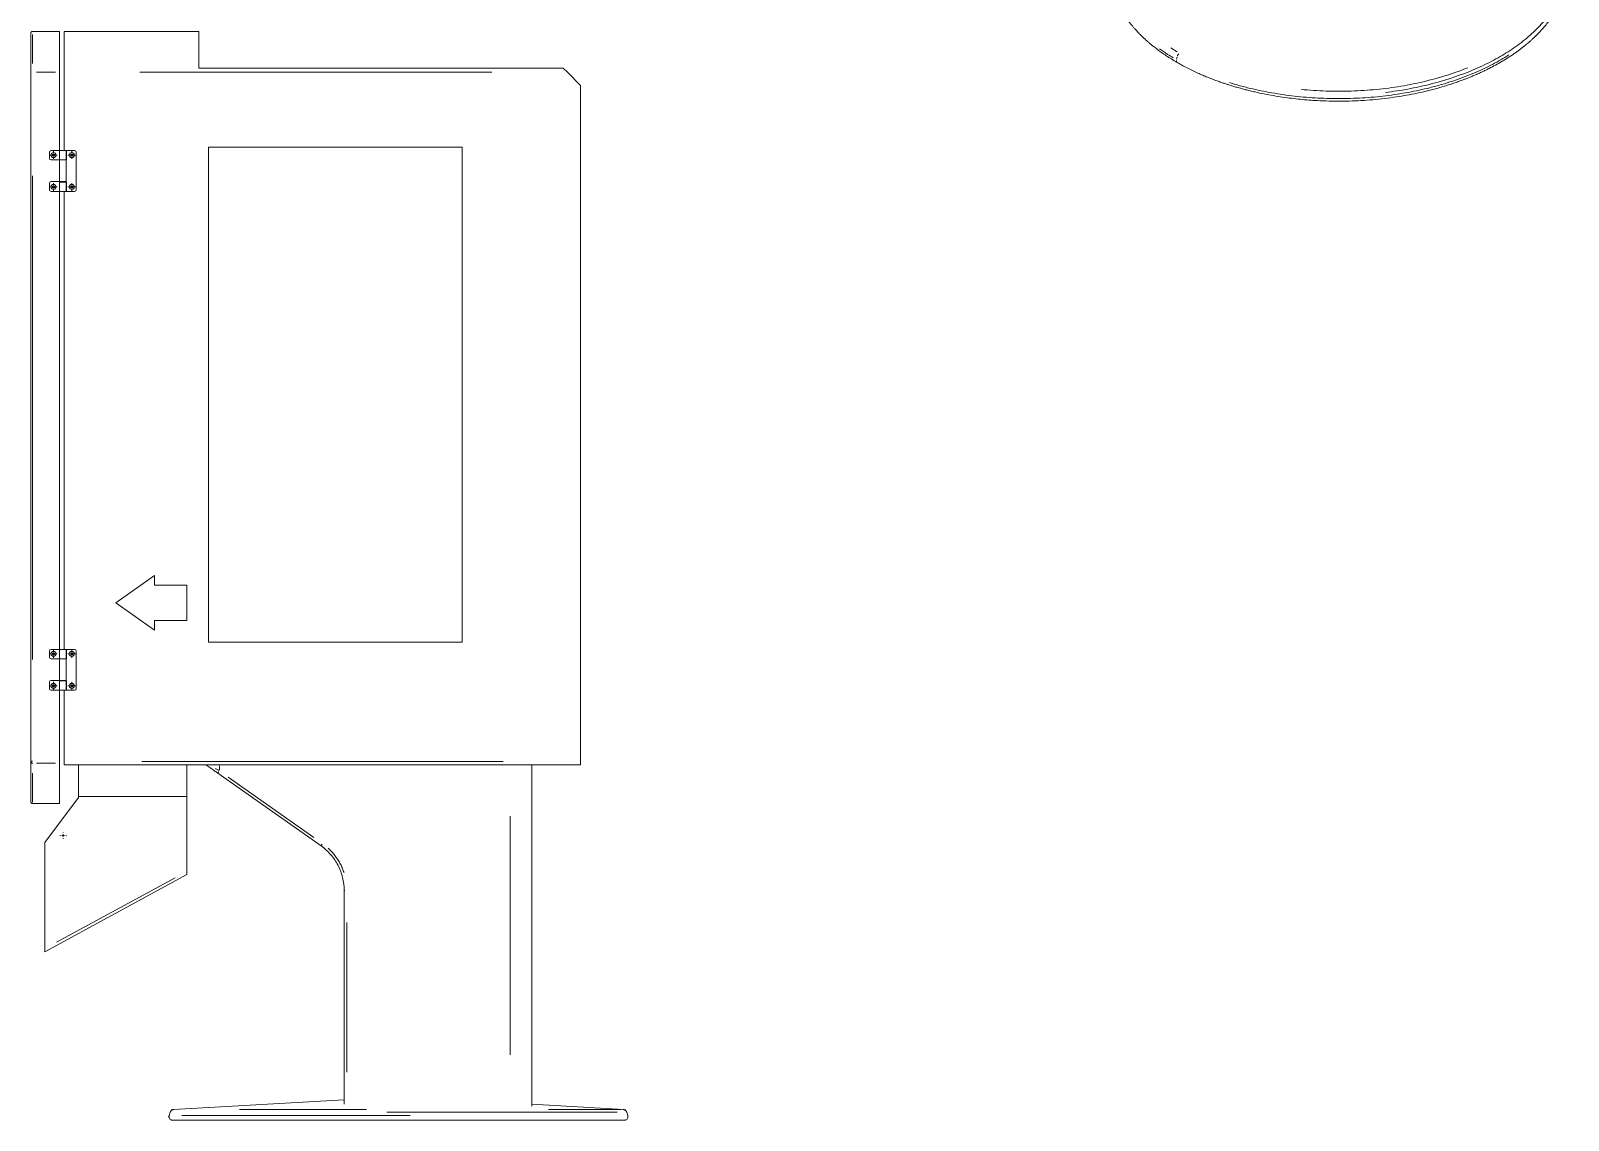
# Model space of a CAD drawing. Header units: millimetres. Extents: x 1896 to 8684, y 846 to 6829.
# Drawn here: x 5697 to 8518, y 2819 to 4817 of the extents above; entities that cross this region are included whole.
import ezdxf

# ---------------------------------------------------------------- set-up
doc = ezdxf.new("R2010")
doc.units = ezdxf.units.MM

# ---------------------------------------------------------------- blocks, each defined once
blk = doc.blocks.new('SW_CENTERMARKSYMBOL_25')
at = {"color": 0, "linetype": 'Continuous', "lineweight": 0}
for p, q in [((-5, 0), (-7.1, 0)), ((0, 0), (-2.5, 0)), ((0, 5), (0, 7.1)), ((0, 0), (0, 2.5)), ((0, 0), (0, -2.5)), ((0, 0), (2.5, 0)), ((5, 0), (7.1, 0)), ((0, -5), (0, -7.1))]:
    blk.add_line(p, q, dxfattribs=at)
blk = doc.blocks.new('SW_CENTERMARKSYMBOL_26')
at = {"color": 0, "linetype": 'Continuous', "lineweight": 0}
for p, q in [((-5, 0), (-7.1, 0)), ((0, 0), (-2.5, 0)), ((0, 5), (0, 7.1)), ((0, 0), (0, 2.5)), ((0, 0), (0, -2.5)), ((0, 0), (2.5, 0)), ((5, 0), (7.1, 0)), ((0, -5), (0, -7.1))]:
    blk.add_line(p, q, dxfattribs=at)
blk = doc.blocks.new('SW_CENTERMARKSYMBOL_27')
at = {"color": 0, "linetype": 'Continuous', "lineweight": 0}
for p, q in [((-5, 0), (-7.1, 0)), ((0, 0), (-2.5, 0)), ((0, 5), (0, 7.1)), ((0, 0), (0, 2.5)), ((0, 0), (0, -2.5)), ((0, 0), (2.5, 0)), ((5, 0), (7.1, 0)), ((0, -5), (0, -7.1))]:
    blk.add_line(p, q, dxfattribs=at)
blk = doc.blocks.new('SW_CENTERMARKSYMBOL_28')
at = {"color": 0, "linetype": 'Continuous', "lineweight": 0}
for p, q in [((-5, 0), (-7.1, 0)), ((0, 0), (-2.5, 0)), ((0, 5), (0, 7.1)), ((0, 0), (0, 2.5)), ((0, 0), (0, -2.5)), ((0, 0), (2.5, 0)), ((5, 0), (7.1, 0)), ((0, -5), (0, -7.1))]:
    blk.add_line(p, q, dxfattribs=at)
blk = doc.blocks.new('SW_CENTERMARKSYMBOL_29')
at = {"color": 0, "linetype": 'Continuous', "lineweight": 0}
for p, q in [((-5, 0), (-7.1, 0)), ((0, 0), (-2.5, 0)), ((0, 5), (0, 7.1)), ((0, 0), (0, 2.5)), ((0, 0), (0, -2.5)), ((0, 0), (2.5, 0)), ((5, 0), (7.1, 0)), ((0, -5), (0, -7.1))]:
    blk.add_line(p, q, dxfattribs=at)
blk = doc.blocks.new('SW_CENTERMARKSYMBOL_30')
at = {"color": 0, "linetype": 'Continuous', "lineweight": 0}
for p, q in [((-5, 0), (-6.1, 0)), ((0, 0), (-2.5, 0)), ((0, 5), (0, 6.1)), ((0, 0), (0, 2.5)), ((0, 0), (0, -2.5)), ((0, 0), (2.5, 0)), ((5, 0), (6.1, 0)), ((0, -5), (0, -6.1))]:
    blk.add_line(p, q, dxfattribs=at)
blk = doc.blocks.new('SW_CENTERMARKSYMBOL_31')
at = {"color": 0, "linetype": 'Continuous', "lineweight": 0}
for p, q in [((-5, 0), (-7.1, 0)), ((0, 0), (-2.5, 0)), ((0, 5), (0, 7.1)), ((0, 0), (0, 2.5)), ((0, 0), (0, -2.5)), ((0, 0), (2.5, 0)), ((5, 0), (7.1, 0)), ((0, -5), (0, -7.1))]:
    blk.add_line(p, q, dxfattribs=at)
blk = doc.blocks.new('SW_CENTERMARKSYMBOL_32')
at = {"color": 0, "linetype": 'Continuous', "lineweight": 0}
for p, q in [((-5, 0), (-7.1, 0)), ((0, 0), (-2.5, 0)), ((0, 5), (0, 7.1)), ((0, 0), (0, 2.5)), ((0, 0), (0, -2.5)), ((0, 0), (2.5, 0)), ((5, 0), (7.1, 0)), ((0, -5), (0, -7.1))]:
    blk.add_line(p, q, dxfattribs=at)
blk = doc.blocks.new('SW_CENTERMARKSYMBOL_33')
at = {"color": 0, "linetype": 'Continuous', "lineweight": 0}
for p, q in [((-5, 0), (-7.1, 0)), ((0, 0), (-2.5, 0)), ((0, 5), (0, 7.1)), ((0, 0), (0, 2.5)), ((0, 0), (0, -2.5)), ((0, 0), (2.5, 0)), ((5, 0), (7.1, 0)), ((0, -5), (0, -7.1))]:
    blk.add_line(p, q, dxfattribs=at)

msp = doc.modelspace()

# ---------------------------------------------------------------- linework, layer by layer
at = {"color": 7, "linetype": 'Continuous', "lineweight": 15}
for p, q in [((5699.6589, 4816.136), (5749.3346, 4816.136)), ((5699.6589, 4815.6585), (5699.6589, 4816.136)), ((5749.3346, 4816.136), (5749.3346, 4741.136)), ((5758.1351, 4741.136), (5758.1351, 4816.136)), ((5758.1351, 4816.136), (6004.8055, 4816.136)), ((5696.6589, 3474.136), (5696.6589, 4741.136)), ((5749.3346, 4741.136), (5749.3346, 4597.6142)), ((5758.1351, 4741.136), (5758.1351, 4597.6142)), ((6004.8055, 4748.7537), (6673.825, 4748.7537)), ((6673.825, 4748.7537), (6681.4428, 4741.136)), ((6705.4999, 4717.0788), (6681.4428, 4741.136)), ((6705.4999, 3477.136), (6705.4999, 4717.0788)), ((6488.4473, 4603.6754), (6022.6669, 4603.6754)), ((6022.6669, 4603.6754), (6022.6669, 3695.9046)), ((6488.4473, 3695.9046), (6488.4473, 4603.6754)), ((5731.0749, 4594.6142), (5731.0749, 4583.5924)), ((5734.0749, 4597.6142), (5749.6402, 4597.6142)), ((5749.6402, 4580.5924), (5734.0749, 4580.5924)), ((5736.5149, 4590.4068), (5738.2399, 4591.4027)), ((5736.5149, 4588.415), (5736.5149, 4590.4068)), ((5738.2399, 4587.4191), (5736.5149, 4588.415)), ((5738.2399, 4591.4027), (5739.9648, 4590.4068)), ((5739.9648, 4588.415), (5738.2399, 4587.4191)), ((5739.9648, 4590.4068), (5739.9648, 4588.415)), ((5749.3346, 4580.5924), (5749.3346, 4540.6384)), ((5749.6402, 4597.6142), (5749.6402, 4580.5924)), ((5749.6402, 4597.6142), (5761.6402, 4597.6142)), ((5761.6402, 4580.5924), (5749.6402, 4580.5924)), ((5749.6402, 4580.3249), (5749.6402, 4539.9036)), ((5753.2517, 4580.5924), (5753.2517, 4580.3249)), ((5758.0288, 4580.3249), (5758.0288, 4580.5924)), ((5758.1351, 4580.5924), (5758.1351, 4580.3249)), ((5761.6402, 4580.5924), (5761.6402, 4597.6142)), ((5761.6402, 4539.9036), (5761.6402, 4580.3249)), ((5761.6402, 4580.3249), (5762.2132, 4580.3249)), ((5762.2132, 4580.3249), (5762.2132, 4597.6142)), ((5762.2132, 4597.6142), (5777.2056, 4597.6142)), ((5770.2649, 4590.4068), (5771.9899, 4591.4027)), ((5770.2649, 4588.415), (5770.2649, 4590.4068)), ((5771.9899, 4587.4191), (5770.2649, 4588.415)), ((5771.9899, 4591.4027), (5773.7148, 4590.4068)), ((5773.7148, 4588.415), (5771.9899, 4587.4191)), ((5773.7148, 4590.4068), (5773.7148, 4588.415)), ((5780.2056, 4594.6142), (5780.2056, 4525.6142)), ((5731.0749, 4537.6384), (5731.0749, 4525.6142)), ((5734.0749, 4540.6384), (5749.6402, 4540.6384)), ((5749.6402, 4522.6142), (5734.0749, 4522.6142)), ((5738.2399, 4532.8127), (5736.5149, 4531.8168)), ((5736.5149, 4531.8168), (5736.5149, 4529.825)), ((5736.5149, 4529.825), (5738.2399, 4528.8291)), ((5739.9648, 4531.8168), (5738.2399, 4532.8127)), ((5738.2399, 4528.8291), (5739.9648, 4529.825)), ((5739.9648, 4529.825), (5739.9648, 4531.8168)), ((5749.3346, 4522.6142), (5749.3346, 3682.8495)), ((5749.6402, 4540.6384), (5749.6402, 4522.6142)), ((5749.6402, 4540.6384), (5761.6402, 4540.6384)), ((5761.6402, 4539.9036), (5749.6402, 4539.9036)), ((5761.6402, 4522.6142), (5749.6402, 4522.6142)), ((5758.1351, 4522.6142), (5758.1351, 3682.8495)), ((5761.6402, 4522.6142), (5761.6402, 4540.6384)), ((5762.2132, 4539.9036), (5761.6402, 4539.9036)), ((5762.2132, 4522.6142), (5762.2132, 4539.9036)), ((5777.2056, 4522.6142), (5762.2132, 4522.6142)), ((5771.9899, 4532.8127), (5770.2649, 4531.8168)), ((5770.2649, 4531.8168), (5770.2649, 4529.825)), ((5770.2649, 4529.825), (5771.9899, 4528.8291)), ((5773.7148, 4531.8168), (5771.9899, 4532.8127)), ((5771.9899, 4528.8291), (5773.7148, 4529.825)), ((5773.7148, 4529.825), (5773.7148, 4531.8168)), ((5852.8866, 3768.1035), (5923.6125, 3818.0831)), ((5923.6125, 3818.0831), (5923.6125, 3800.5754)), ((5923.6125, 3800.5754), (5982.8981, 3800.5754)), ((5982.8981, 3800.5754), (5982.8981, 3735.6317)), ((5923.6125, 3718.1239), (5852.8866, 3768.1035)), ((5923.6125, 3735.6317), (5923.6125, 3718.1239)), ((5982.8981, 3735.6317), (5923.6125, 3735.6317)), ((6022.6669, 3695.9046), (6488.4473, 3695.9046)), ((5731.0749, 3679.8495), (5731.0749, 3668.8277)), ((5734.0749, 3682.8495), (5749.6402, 3682.8495)), ((5736.5149, 3675.6421), (5738.2399, 3676.638)), ((5736.5149, 3673.6502), (5736.5149, 3675.6421)), ((5738.2399, 3672.6543), (5736.5149, 3673.6502)), ((5738.2399, 3676.638), (5739.9648, 3675.6421)), ((5739.9648, 3673.6502), (5738.2399, 3672.6543)), ((5739.9648, 3675.6421), (5739.9648, 3673.6502)), ((5749.6402, 3682.8495), (5749.6402, 3665.8277)), ((5749.6402, 3682.8495), (5761.6402, 3682.8495)), ((5761.6402, 3665.8277), (5761.6402, 3682.8495)), ((5762.2132, 3665.5601), (5762.2132, 3682.8495)), ((5762.2132, 3682.8495), (5777.2056, 3682.8495)), ((5770.2649, 3675.6421), (5771.9899, 3676.638)), ((5770.2649, 3673.6502), (5770.2649, 3675.6421)), ((5771.9899, 3672.6543), (5770.2649, 3673.6502)), ((5771.9899, 3676.638), (5773.7148, 3675.6421)), ((5773.7148, 3673.6502), (5771.9899, 3672.6543)), ((5773.7148, 3675.6421), (5773.7148, 3673.6502)), ((5780.2056, 3679.8495), (5780.2056, 3610.8495)), ((5749.6402, 3665.8277), (5734.0749, 3665.8277)), ((5749.3346, 3665.8277), (5749.3346, 3625.8737)), ((5761.6402, 3665.8277), (5749.6402, 3665.8277)), ((5749.6402, 3665.5601), (5749.6402, 3625.1388)), ((5753.2517, 3665.8277), (5753.2517, 3665.5601)), ((5758.0288, 3665.5601), (5758.0288, 3665.8277)), ((5758.1351, 3665.8277), (5758.1351, 3665.5601)), ((5761.6402, 3625.1388), (5761.6402, 3665.5601)), ((5761.6402, 3665.5601), (5762.2132, 3665.5601)), ((5731.0749, 3622.8737), (5731.0749, 3610.8495)), ((5734.0749, 3625.8737), (5749.6402, 3625.8737)), ((5738.2399, 3618.048), (5736.5149, 3617.0521)), ((5736.5149, 3617.0521), (5736.5149, 3615.0602)), ((5736.5149, 3615.0602), (5738.2399, 3614.0643)), ((5739.9648, 3617.0521), (5738.2399, 3618.048)), ((5738.2399, 3614.0643), (5739.9648, 3615.0602)), ((5739.9648, 3615.0602), (5739.9648, 3617.0521)), ((5749.6402, 3625.8737), (5749.6402, 3607.8495)), ((5749.6402, 3625.8737), (5761.6402, 3625.8737)), ((5761.6402, 3625.1388), (5749.6402, 3625.1388)), ((5761.6402, 3607.8495), (5761.6402, 3625.8737)), ((5762.2132, 3625.1388), (5761.6402, 3625.1388)), ((5762.2132, 3607.8495), (5762.2132, 3625.1388)), ((5771.9899, 3618.048), (5770.2649, 3617.0521)), ((5770.2649, 3617.0521), (5770.2649, 3615.0602)), ((5770.2649, 3615.0602), (5771.9899, 3614.0643)), ((5773.7148, 3617.0521), (5771.9899, 3618.048)), ((5771.9899, 3614.0643), (5773.7148, 3615.0602)), ((5773.7148, 3615.0602), (5773.7148, 3617.0521)), ((5749.6402, 3607.8495), (5734.0749, 3607.8495)), ((5749.3346, 3607.8495), (5749.3346, 3474.136)), ((5761.6402, 3607.8495), (5749.6402, 3607.8495)), ((5758.1351, 3607.8495), (5758.1351, 3477.136)), ((5777.2056, 3607.8495), (5762.2132, 3607.8495)), ((5696.6589, 3477.8604), (5699.6589, 3477.8604)), ((5749.3346, 3474.136), (5749.3346, 3473.7359)), ((5749.3346, 3473.7359), (5749.3346, 3400.352)), ((5758.1351, 3471.136), (5758.1351, 3477.136)), ((6705.4999, 3471.136), (5758.1351, 3471.136)), ((5784.0515, 3413.0916), (5784.0522, 3471.136)), ((5983.345, 3471.136), (5983.345, 3413.0916)), ((6616.1283, 3471.136), (6616.1283, 2845.1083)), ((6705.4999, 3477.136), (6705.4999, 3471.136)), ((6229.387, 3322.4357), (6039.833, 3455.9388)), ((5749.3346, 3400.352), (5699.6589, 3400.352)), ((5722.5888, 3328.5224), (5784.0515, 3411.4057)), ((5983.345, 3413.0916), (5784.0515, 3413.0916)), ((5784.0515, 3413.0916), (5784.0515, 3411.4057)), ((5983.345, 3275.6529), (5983.345, 3413.0916)), ((5722.5888, 3134.0995), (5722.5888, 3328.5224)), ((5983.345, 3275.6529), (5983.345, 3269.8522)), ((5983.345, 3269.8522), (5722.5888, 3128.2988)), ((6271.805, 2848.8063), (6271.805, 3240.6781)), ((5722.4797, 3189.4759), (5722.4797, 3139.4759)), ((5722.5888, 3139.4759), (5722.4797, 3139.4759)), ((5722.5888, 3128.2988), (5722.5888, 3134.0995)), ((6271.805, 2856.8876), (5958.58, 2839.0907)), ((5952.5498, 2834.4255), (5950.5796, 2828.2966)), ((5950.5796, 2828.2966), (5951.1033, 2828.2966)), ((5953.0747, 2834.4255), (5952.5498, 2834.4255)), ((5959.1515, 2839.0909), (5958.5828, 2839.0909)), ((6784.353, 2839.0907), (6616.1283, 2848.6489)), ((6792.3537, 2828.2966), (6790.3835, 2834.4255)), ((6791.8303, 2828.2966), (6792.3537, 2828.2966))]:
    msp.add_line(p, q, dxfattribs=at)
at = {"color": 8, "linetype": 'Continuous', "lineweight": 15}
for p, q in [((7800.0821, 4778.9388), (7788.7492, 4785.8589)), ((7800.1884, 4769.0144), (7799.2063, 4764.9196)), ((5696.703, 4741.136), (5697.5376, 4741.136)), ((5741.8833, 4741.136), (5707.1102, 4741.136)), ((6542.9466, 4741.136), (5896.6313, 4741.136)), ((5699.6589, 4551.086), (5699.6589, 3664.186)), ((5699.211, 3475.352), (5697.5376, 3475.352)), ((5699.6589, 3473.7987), (5699.6589, 3474.0764)), ((5707.1102, 3474.136), (5741.8833, 3474.136)), ((5900.2398, 3477.136), (6563.3952, 3477.136)), ((6042.7121, 3469.4696), (6042.7121, 3461.6931)), ((6059.0845, 3448.4957), (6215.8938, 3338.0547)), ((6576.1283, 2939.1341), (6576.1283, 3377.2533)), ((6231.6541, 3325.6546), (6229.6062, 3322.7469)), ((5743.9983, 3145.7218), (5961.9355, 3264.0306)), ((6271.8786, 3240.6781), (6273.2695, 3240.6781)), ((6276.805, 3181.8753), (6276.805, 2907.4622))]:
    msp.add_line(p, q, dxfattribs=at)
at = {"color": 7, "linetype": 'Continuous', "lineweight": 15, "flags": 128}
for points in [[(6004.8055, 4816.136), (6004.8055, 4815.9525), (6004.8055, 4815.4031), (6004.8055, 4814.4904), (6004.8055, 4813.2189), (6004.8055, 4811.5947), (6004.8055, 4809.6259), (6004.8055, 4807.3221), (6004.8055, 4804.6945), (6004.8055, 4801.756), (6004.8055, 4798.521), (6004.8055, 4795.0052), (6004.8055, 4791.226), (6004.8055, 4787.2017), (6004.8055, 4782.9521), (6004.8055, 4778.4979), (6004.8055, 4773.861), (6004.8055, 4769.064), (6004.8055, 4764.1303), (6004.8055, 4759.0842), (6004.8055, 4753.9503), (6004.8055, 4748.7537)], [(5749.6402, 4580.3249), (5749.6966, 4580.3249), (5750.0708, 4580.3249), (5750.7749, 4580.3249), (5751.7673, 4580.3249), (5752.989, 4580.3249), (5754.3678, 4580.3249), (5755.822, 4580.3249), (5757.2654, 4580.3249), (5758.6126, 4580.3249), (5759.7837, 4580.3249), (5760.7093, 4580.3249), (5761.3346, 4580.3249), (5761.6227, 4580.3249), (5761.6402, 4580.3249)], [(5749.6402, 3665.5601), (5749.6966, 3665.5601), (5750.0708, 3665.5601), (5750.7749, 3665.5601), (5751.7673, 3665.5601), (5752.989, 3665.5601), (5754.3678, 3665.5601), (5755.822, 3665.5601), (5757.2654, 3665.5601), (5758.6126, 3665.5601), (5759.7837, 3665.5601), (5760.7093, 3665.5601), (5761.3346, 3665.5601), (5761.6227, 3665.5601), (5761.6402, 3665.5601)]]:
    msp.add_lwpolyline(points, dxfattribs=at)
at = {"color": 7, "linetype": 'Continuous', "lineweight": 15}
for centre, radius in [((5738.2399, 4589.4076), 4.6137), ((5738.2399, 4589.4076), 4.4137), ((5771.8083, 4589.4076), 4.6137), ((5771.8083, 4589.4076), 4.4137), ((5738.2399, 4530.8209), 4.6137), ((5738.2399, 4530.8209), 4.4137), ((5771.8083, 4530.8209), 4.6137), ((5771.8083, 4530.8209), 4.4137), ((5738.2399, 3674.6428), 4.6137), ((5738.2399, 3674.6428), 4.4137), ((5771.8083, 3674.6428), 4.6137), ((5771.8083, 3674.6428), 4.4137), ((5738.2399, 3616.0561), 4.6137), ((5738.2399, 3616.0561), 4.4137), ((5771.8083, 3616.0561), 4.6137), ((5771.8083, 3616.0561), 4.4137)]:
    msp.add_circle(centre, radius, dxfattribs=at)
for centre, radius, start, end in [((5699.6589, 4813.136), 3, 90, 179.9999998), ((5734.0749, 4594.6142), 3, 90, 180), ((5734.0749, 4583.5924), 3, 180, 270), ((5777.2056, 4594.6142), 3, 0, 90), ((5734.0749, 4537.6384), 3, 90, 180), ((5734.0749, 4525.6142), 3, 180, 270), ((5777.2056, 4525.6142), 3, 270, 360), ((5734.0749, 3679.8495), 3, 90, 180), ((5734.0749, 3668.8277), 3, 180, 270), ((5777.2056, 3679.8495), 3, 0, 90), ((5734.0749, 3622.8737), 3, 90, 180), ((5734.0749, 3610.8495), 3, 180, 270), ((5777.2056, 3610.8495), 3, 270, 360), ((5699.6589, 3403.352), 3, 179.9999999, 270.0000001), ((5724.9797, 3189.4759), 2.5, 163.0168217, 180)]:
    msp.add_arc(centre, radius, start, end, dxfattribs=at)
for points, knots in [([(7800.1816, 4759.1537), (7803.6887, 4757.1694), (7810.4947, 4753.3185), (7820.8015, 4747.9726), (7830.705, 4743.1319), (7840.1733, 4738.7821), (7849.1453, 4734.8885), (7858.0611, 4731.2224), (7866.8015, 4727.821), (7875.239, 4724.7142), (7882.7201, 4722.0933), (7889.2015, 4719.9206), (7894.5626, 4718.1904), (7898.8824, 4716.8386), (7902.5575, 4715.7162), (7906.1265, 4714.6504), (7909.9417, 4713.5384), (7914.0487, 4712.3727), (7919.383, 4710.9014), (7926.1052, 4709.1216), (7934.3862, 4707.0477), (7945.7288, 4704.3804), (7959.9421, 4701.3506), (7976.7479, 4698.2299), (7993.4117, 4695.5729), (8009.8186, 4693.3679), (8025.9442, 4691.5883), (8041.8749, 4690.1969), (8057.7283, 4689.167), (8075.3769, 4688.411), (8094.8382, 4688.0772), (8116.1268, 4688.3379), (8137.5407, 4689.2311), (8159.1426, 4690.7804), (8180.9352, 4693.0177), (8201.724, 4695.8211), (8221.5708, 4699.1094), (8240.5527, 4702.8197), (8259.7896, 4707.191), (8276.4496, 4711.5464), (8290.1122, 4715.5133), (8300.4083, 4718.7239), (8309.5394, 4721.7542), (8317.543, 4724.5578), (8324.3563, 4727.0585), (8330.4873, 4729.3977), (8336.4683, 4731.7627), (8342.8971, 4734.4041), (8349.7986, 4737.3591), (8357.145, 4740.6466), (8364.9049, 4744.2864), (8374.1187, 4748.8296), (8384.5342, 4754.2993), (8395.8551, 4760.7081), (8406.8619, 4767.4302), (8415.7485, 4773.2891), (8422.7006, 4778.1488), (8427.8677, 4781.9084), (8432.8949, 4785.7177), (8437.597, 4789.429), (8441.7693, 4792.8522), (8445.2858, 4795.8378), (8448.1701, 4798.3592), (8450.4779, 4800.4266), (8452.2809, 4802.0738), (8453.9202, 4803.5946), (8455.721, 4805.2918), (8457.9447, 4807.4313), (8460.572, 4810.0244), (8463.4996, 4813.0038), (8468.0073, 4817.7534), (8473.7917, 4824.2407), (8481.1545, 4833.3023), (8488.5041, 4843.4543), (8495.5148, 4854.6229), (8501.5436, 4865.8776), (8505.9622, 4875.7436), (8509.1281, 4884.1024), (8511.3245, 4890.8027), (8513.0958, 4897.119), (8514.4883, 4902.9978), (8515.4663, 4907.9655), (8516.1475, 4912.0893), (8516.6195, 4915.4384), (8517.0005, 4918.6564), (8517.3254, 4922.0248), (8517.5974, 4925.8004), (8517.788, 4930.1506), (8517.8435, 4935.0693), (8517.7122, 4940.5759), (8517.1812, 4948.2627), (8516.4823, 4954.9585), (8515.4862, 4959.6878), (8515.3059, 4960.5435)], [0, 0, 0, 0, 0.014199578, 0.027555673, 0.040068637, 0.051738767, 0.062566351, 0.072551683, 0.083422626, 0.093081652, 0.101529139, 0.108765406, 0.114790728, 0.119322031, 0.12300213, 0.126838596, 0.130968295, 0.135391201, 0.140107285, 0.148110473, 0.156837444, 0.166288117, 0.183638321, 0.200785647, 0.217507942, 0.233805464, 0.249678633, 0.265165782, 0.280582053, 0.295997912, 0.316550949, 0.337103934, 0.357815346, 0.378877395, 0.400290782, 0.42205787, 0.440827663, 0.460204568, 0.4801891, 0.500775419, 0.513211392, 0.524516307, 0.534689748, 0.543731353, 0.551640823, 0.558079508, 0.565018792, 0.572632548, 0.580920994, 0.589884363, 0.599522894, 0.609836835, 0.624917079, 0.64021035, 0.655621021, 0.671149418, 0.679100428, 0.68708202, 0.695094212, 0.702982891, 0.710001746, 0.715952224, 0.720967878, 0.725048473, 0.728193812, 0.730661328, 0.733949288, 0.738077552, 0.743046331, 0.748854841, 0.755067689, 0.769895751, 0.784982511, 0.804557572, 0.824205297, 0.843499125, 0.862436978, 0.874152674, 0.885345094, 0.895791409, 0.905491153, 0.914443797, 0.920356308, 0.925869522, 0.930983387, 0.936246439, 0.942508589, 0.949640858, 0.957746233, 0.966824727, 0.976876344, 0.995815914, 1, 1, 1, 1]), ([(7682.0785, 4890.3909), (7682.0787, 4890.3904), (7682.5124, 4888.8963), (7683.4849, 4886.0055), (7684.9649, 4881.804), (7686.7054, 4877.3027), (7688.6808, 4872.6054), (7690.8811, 4867.8183), (7693.0048, 4863.5233), (7695.182, 4859.3875), (7697.5953, 4855.072), (7700.0827, 4850.8998), (7702.5811, 4846.937), (7705.0053, 4843.2681), (7707.6862, 4839.4021), (7710.6421, 4835.3447), (7713.8842, 4831.1137), (7717.2953, 4826.8838), (7720.8009, 4822.7441), (7724.18, 4818.9314), (7727.3284, 4815.5223), (7730.0596, 4812.6654), (7732.1387, 4810.5512), (7733.6312, 4809.062), (7734.6342, 4808.0729), (7735.6256, 4807.1045), (7736.8317, 4805.9387), (7738.5849, 4804.2684), (7741.004, 4802.0111), (7744.1712, 4799.1367), (7748.0637, 4795.7207), (7752.7294, 4791.7835), (7758.2229, 4787.3495), (7764.6049, 4782.4485), (7771.9395, 4777.1139), (7780.3038, 4771.3903), (7789.7414, 4765.3067), (7796.6102, 4761.2585), (7800.1818, 4759.1536)], [0, 0, 0, 0, 0.000010821, 0.029963511, 0.058232087, 0.084816834, 0.121184994, 0.153842375, 0.182789932, 0.209537476, 0.239356248, 0.272698372, 0.297138154, 0.323174688, 0.350807357, 0.380035516, 0.410858514, 0.443032369, 0.473107994, 0.502816427, 0.528538163, 0.550274665, 0.568027223, 0.577147357, 0.584694075, 0.590966765, 0.599677094, 0.611933366, 0.630164446, 0.652972705, 0.680356829, 0.712315262, 0.74884621, 0.789947552, 0.835616769, 0.885850887, 0.940646509, 1, 1, 1, 1]), ([(5696.6589, 4741.136), (5696.6589, 4741.43), (5696.6589, 4742.0182), (5696.6589, 4742.9005), (5696.6589, 4743.7827), (5696.6589, 4744.6649), (5696.6589, 4745.5471), (5696.6589, 4746.4292), (5696.6589, 4747.3113), (5696.6589, 4749.0715), (5696.6589, 4751.704), (5696.6589, 4755.1878), (5696.6589, 4758.6382), (5696.6589, 4763.1806), (5696.6589, 4768.7348), (5696.6589, 4775.13), (5696.6589, 4781.1995), (5696.6589, 4786.8861), (5696.6589, 4792.1331), (5696.6589, 4796.882), (5696.6589, 4801.0947), (5696.6589, 4804.7347), (5696.6589, 4807.7655), (5696.6589, 4809.7506), (5696.6589, 4811.0058), (5696.6589, 4811.7796), (5696.6589, 4812.3844), (5696.6589, 4812.7311), (5696.6589, 4812.9188), (5696.6589, 4813.0163), (5696.6589, 4813.0853), (5696.6589, 4813.1284), (5696.6589, 4813.1334), (5696.6589, 4813.136)], [0, 0, 0, 0, 0.007802858, 0.015606586, 0.023412379, 0.03122143, 0.039034933, 0.046854078, 0.054680054, 0.062514045, 0.093756736, 0.125027683, 0.15629646, 0.187540759, 0.250028903, 0.31252022, 0.375018883, 0.437514791, 0.500000306, 0.562485821, 0.624981729, 0.687480392, 0.749971709, 0.812459853, 0.843699722, 0.874972929, 0.906239446, 0.937486568, 0.9500155, 0.962526435, 0.97502424, 0.987513797, 1, 1, 1, 1]), ([(5699.6589, 4815.7734), (5699.0689, 4815.7925), (5697.8886, 4815.8306), (5697.2072, 4814.7652), (5696.8664, 4814.2323)], [0, 0, 0, 0, 0.499849805, 1, 1, 1, 1]), ([(5696.6589, 3475.352), (5696.6589, 3465.9278), (5696.6589, 3456.504), (5696.6589, 3439.0925), (5696.6589, 3423.1097), (5696.6589, 3412.4393), (5696.6589, 3405.2216), (5696.6589, 3403.3485), (5696.6589, 3403.352)], [0, 0, 0, 0, 0.25, 0.25, 0.5, 0.75, 0.75, 1, 1, 1, 1]), ([(6039.833, 3455.9388), (6037.7464, 3457.4084), (6033.5736, 3460.3474), (6028.1157, 3464.1913), (6023.5428, 3467.412), (6020.4429, 3469.5953), (6018.7698, 3470.7737), (6018.2554, 3471.136)], [0, 0, 0, 0, 0.2750629274, 0.5500799937, 0.7341913124, 0.9182780623, 1, 1, 1, 1]), ([(5696.8664, 3402.2556), (5697.2072, 3401.7227), (5697.8886, 3400.6573), (5699.0689, 3400.6954), (5699.6589, 3400.7145)], [0, 0, 0, 0, 0.500150195, 1, 1, 1, 1]), ([(6271.805, 3240.6781), (6271.805, 3248.6547), (6270.8461, 3256.6308), (6267.0649, 3272.1294), (6264.2428, 3279.651), (6256.8959, 3293.8117), (6252.3714, 3300.45), (6241.8775, 3312.4659), (6235.9085, 3317.8427), (6229.387, 3322.4357)], [0, 0, 0, 0, 0.25, 0.25, 0.5, 0.5, 0.75, 0.75, 1, 1, 1, 1]), ([(5952.0669, 2821.7164), (5951.8878, 2821.8939), (5951.3051, 2822.4713), (5950.6805, 2823.7224), (5950.2572, 2825.3042), (5950.2165, 2826.8687), (5950.462, 2827.8341), (5950.5796, 2828.2966)], [0, 0, 0, 0, 0.106521156, 0.346605157, 0.579285163, 0.798438901, 1, 1, 1, 1]), ([(5951.1071, 2828.359), (5950.8601, 2827.6522), (5950.3615, 2826.2255), (5950.6903, 2823.7239), (5951.992, 2821.4359), (5953.4332, 2820.561), (5954.1509, 2820.1253)], [0, 0, 0, 0, 0.246177577, 0.496904646, 0.74945952, 1, 1, 1, 1]), ([(5952.5498, 2834.4255), (5952.7443, 2835.0305), (5953.035, 2835.6352), (5953.8087, 2836.7545), (5954.2917, 2837.2676), (5955.3939, 2838.1199), (5956.012, 2838.4583), (5957.2898, 2838.9255), (5957.9482, 2839.0548), (5958.5828, 2839.0909)], [0, 0, 0, 0, 0.25, 0.25, 0.5, 0.5, 0.75, 0.75, 1, 1, 1, 1]), ([(5959.1273, 2839.0935), (5958.4683, 2839.0036), (5957.1185, 2838.8196), (5955.3067, 2837.7854), (5953.8391, 2836.3), (5953.3123, 2835.0407), (5953.0549, 2834.4255)], [0, 0, 0, 0, 0.243996617, 0.499727052, 0.755605991, 1, 1, 1, 1]), ([(6789.8787, 2834.4255), (6789.6214, 2835.0407), (6789.0945, 2836.3), (6787.627, 2837.7854), (6785.8151, 2838.8196), (6784.4653, 2839.0036), (6783.8063, 2839.0935)], [0, 0, 0, 0, 0.244394065, 0.500273023, 0.756003433, 1, 1, 1, 1]), ([(6784.3505, 2839.0909), (6784.9851, 2839.0549), (6785.6435, 2838.9257), (6786.9215, 2838.4585), (6787.5396, 2838.1202), (6788.642, 2837.2679), (6789.125, 2836.7548), (6789.8988, 2835.6355), (6790.1896, 2835.0307), (6790.3841, 2834.4257)], [0, 0, 0, 0, 0.25, 0.25, 0.5, 0.5, 0.75, 0.75, 1, 1, 1, 1]), ([(6788.7915, 2820.1292), (6789.508, 2820.5655), (6790.9467, 2821.4417), (6792.2447, 2823.7286), (6792.5717, 2826.2277), (6792.0734, 2827.6529), (6791.8266, 2828.359)], [0, 0, 0, 0, 0.250547172, 0.503098621, 0.753820882, 1, 1, 1, 1]), ([(5956.9948, 2819.4957), (5956.5163, 2819.5211), (5955.5337, 2819.5732), (5954.6207, 2819.9415), (5954.1523, 2820.1305)], [0, 0, 0, 0, 0.486959542, 1, 1, 1, 1]), ([(5956.9948, 2819.4957), (5956.9957, 2819.4957), (5956.9977, 2819.4957), (5957.0133, 2819.4957), (5957.0381, 2819.4957), (5957.0732, 2819.4957), (5957.1182, 2819.4957), (5957.1732, 2819.4957), (5957.2381, 2819.4957), (5957.3131, 2819.4957), (5957.398, 2819.4957), (5957.4929, 2819.4957), (5957.5978, 2819.4957), (5957.7126, 2819.4957), (5957.8374, 2819.4957), (5957.9721, 2819.4957), (5958.1168, 2819.4957), (5958.2714, 2819.4957), (5958.4359, 2819.4957), (5958.6104, 2819.4957), (5958.7947, 2819.4957), (5958.9891, 2819.4957), (5959.339, 2819.4957), (5960.2244, 2819.4957), (5961.7657, 2819.4957), (5963.9105, 2819.4957), (5967.0731, 2819.4957), (5971.5692, 2819.4957), (5978.284, 2819.4957), (5985.8871, 2819.4957), (5994.8414, 2819.4957), (6005.476, 2819.4957), (6017.3757, 2819.4957), (6031.1596, 2819.4957), (6046.3758, 2819.4957), (6062.1865, 2819.4957), (6079.074, 2819.4957), (6096.0595, 2819.4957), (6113.1549, 2819.4957), (6129.5353, 2819.4957), (6144.9251, 2819.4957), (6161.3037, 2819.4957), (6177.2981, 2819.4957), (6193.0536, 2819.4957), (6213.712, 2819.4957), (6239.593, 2819.4957), (6267.1945, 2819.4957), (6289.3044, 2819.4957), (6306.8162, 2819.4957), (6322.1014, 2819.4957), (6339.1046, 2819.4957), (6355.1737, 2819.4957), (6381.1569, 2819.4957), (6407.2838, 2819.4957), (6436.0668, 2819.4957), (6465.7177, 2819.4957), (6495.2215, 2819.4957), (6524.6041, 2819.4957), (6546.2392, 2819.4957), (6567.6003, 2819.4957), (6587.5451, 2819.4957), (6607.9325, 2819.4957), (6627.5656, 2819.4957), (6646.9202, 2819.4957), (6670.6425, 2819.4957), (6691.0182, 2819.4957), (6708.1612, 2819.4957), (6718.465, 2819.4957), (6728.0637, 2819.4957), (6735.9649, 2819.4957), (6744.209, 2819.4957), (6751.2883, 2819.4957), (6758.7094, 2819.4957), (6764.6018, 2819.4957), (6770.0119, 2819.4957), (6773.7839, 2819.4957), (6776.4752, 2819.4957), (6778.2661, 2819.4957), (6779.713, 2819.4957), (6780.7538, 2819.4957), (6781.5138, 2819.4957), (6782.084, 2819.4957), (6782.6151, 2819.4957), (6783.1071, 2819.4957), (6783.5599, 2819.4957), (6783.9735, 2819.4957), (6784.3479, 2819.4957), (6784.683, 2819.4957), (6784.9787, 2819.4957), (6785.2351, 2819.4957), (6785.4521, 2819.4957), (6785.6297, 2819.4957), (6785.768, 2819.4957), (6785.866, 2819.4957), (6785.9273, 2819.4957), (6785.9348, 2819.4957), (6785.9385, 2819.4957)], [0, 0, 0, 0, 0.001562717, 0.003125432, 0.004688146, 0.006250859, 0.007813571, 0.009376283, 0.010938995, 0.012501708, 0.01406442, 0.015627133, 0.017189847, 0.018752561, 0.020315277, 0.021877993, 0.02344071, 0.025003428, 0.026566146, 0.028128866, 0.029691586, 0.031254306, 0.032817028, 0.037726455, 0.049699346, 0.058760326, 0.066878331, 0.086868618, 0.102048588, 0.119781663, 0.138162336, 0.154363096, 0.175017085, 0.193564712, 0.212383355, 0.233883801, 0.250010303, 0.268840375, 0.287637566, 0.301342232, 0.316085363, 0.330619018, 0.345733548, 0.358261922, 0.371227414, 0.397973276, 0.421964399, 0.437398872, 0.45017143, 0.462944065, 0.472941336, 0.489547032, 0.50001624, 0.532818804, 0.549699898, 0.566877323, 0.602277962, 0.619984999, 0.638904562, 0.656524316, 0.675002836, 0.691856163, 0.712526817, 0.731166134, 0.749985173, 0.787607046, 0.801664655, 0.815671951, 0.829577473, 0.843483143, 0.852719473, 0.870939087, 0.882249669, 0.8979479, 0.911046781, 0.924425526, 0.931950179, 0.938770805, 0.944887419, 0.950300029, 0.953406273, 0.956512524, 0.959618779, 0.962725038, 0.965831301, 0.968937564, 0.972043828, 0.97515009, 0.978256349, 0.981362603, 0.984468852, 0.987575094, 0.99068133, 0.993787559, 0.996893782, 1, 1, 1, 1]), ([(6788.7903, 2820.1334), (6788.3189, 2819.9431), (6787.4029, 2819.5735), (6786.417, 2819.5211), (6785.9385, 2819.4957)], [0, 0, 0, 0, 0.5146473329, 1, 1, 1, 1])]:
    msp.add_open_spline(points, degree=3, knots=knots, dxfattribs=at)
at = {"color": 8, "linetype": 'Continuous', "lineweight": 15}
for points, knots in [([(8514.6903, 4926.2969), (8514.2834, 4922.8278), (8513.3901, 4915.2115), (8510.674, 4903.5365), (8506.8329, 4891.3201), (8501.9086, 4879.299), (8495.9783, 4867.5155), (8489.0764, 4856.0105), (8480.8904, 4844.2976), (8471.3236, 4832.4634), (8460.2976, 4820.6059), (8448.3313, 4809.2855), (8435.5239, 4798.5315), (8421.9761, 4788.3665), (8407.789, 4778.8059), (8392.9604, 4769.7972), (8377.355, 4761.2368), (8360.7939, 4753.0467), (8343.1857, 4745.2258), (8324.5572, 4737.8322), (8304.9474, 4730.9242), (8284.4077, 4724.5589), (8263.9076, 4719.0368), (8243.619, 4714.3086), (8223.6863, 4710.3336), (8203.2871, 4706.8745), (8189.4128, 4705.0741), (8182.4529, 4704.1709)], [0, 0, 0, 0, 0.033073219, 0.072608804, 0.11198678, 0.151156553, 0.190069148, 0.228677552, 0.26693702, 0.310179497, 0.352852676, 0.394903043, 0.436282371, 0.476947858, 0.516862169, 0.5559934, 0.595124628, 0.635038937, 0.675704421, 0.717083747, 0.759134112, 0.801807289, 0.845049764, 0.883309231, 0.921917633, 0.960830227, 1, 1, 1, 1]), ([(5699.6589, 4757.549), (5699.6589, 4758.5517), (5699.6589, 4762.7721), (5699.6589, 4769.9073), (5699.6589, 4778.7467), (5699.6589, 4786.9218), (5699.6589, 4794.3247), (5699.6589, 4800.7933), (5699.6589, 4806.3267), (5699.6589, 4809.0602), (5699.6589, 4810.4269)], [0, 0, 0, 0, 0.042619714, 0.179388326, 0.316156939, 0.452925551, 0.589694163, 0.726462775, 0.863231388, 1, 1, 1, 1]), ([(7792.9339, 4767.7671), (7789.5102, 4769.813), (7780.6167, 4775.1275), (7772.5261, 4780.8561), (7767.5501, 4784.3793)], [0, 0, 0, 0, 0.384972978, 1, 1, 1, 1]), ([(7800.7649, 4770.9548), (7800.8412, 4771.1943), (7801.118, 4772.0632), (7801.9757, 4773.5369), (7802.8545, 4774.5318), (7803.2938, 4775.0292)], [0, 0, 0, 0, 0.159823164, 0.579911582, 1, 1, 1, 1]), ([(7896.3516, 4722.2691), (7900.1972, 4721.0525), (7910.9814, 4717.6411), (7928.5473, 4713.0058), (7948.9119, 4708.236), (7968.9402, 4704.2388), (7989.4466, 4700.7967), (8010.3687, 4697.9448), (8031.6282, 4695.7025), (8053.145, 4694.0882), (8074.8353, 4693.1144), (8096.6128, 4692.789), (8118.3904, 4693.1144), (8140.0806, 4694.0882), (8161.5975, 4695.7026), (8182.857, 4697.9447), (8203.7788, 4700.797), (8224.2866, 4704.2375), (8244.3096, 4708.2404), (8264.6946, 4712.9884), (8285.2908, 4718.5371), (8305.9272, 4724.9323), (8325.6295, 4731.8726), (8344.3445, 4739.3015), (8362.0391, 4747.1574), (8378.6654, 4755.3926), (8394.3904, 4763.9691), (8404.1423, 4770.023), (8409.0182, 4773.0499)], [0, 0, 0, 0, 0.023455307, 0.065775382, 0.103218739, 0.141003589, 0.179086142, 0.217420388, 0.255958394, 0.294650648, 0.333446422, 0.372294162, 0.411141903, 0.449937677, 0.488629931, 0.527167937, 0.565502182, 0.603584736, 0.641369586, 0.678812943, 0.721133018, 0.762895937, 0.80404933, 0.844545997, 0.88434405, 0.923406951, 0.961703476, 1, 1, 1, 1]), ([(7799.6763, 4759.549), (7799.4684, 4759.8169), (7799.0554, 4760.349), (7798.7623, 4761.4883), (7798.7846, 4762.3738), (7798.7954, 4762.8033)], [0, 0, 0, 0, 0.342961169, 0.681315268, 1, 1, 1, 1]), ([(8333.4235, 4749.478), (8327.7509, 4747.2364), (8315.7063, 4742.4768), (8296.4259, 4735.9726), (8275.8535, 4729.8208), (8254.6987, 4724.3603), (8233.0515, 4719.589), (8210.9737, 4715.527), (8188.5364, 4712.1857), (8165.8097, 4709.5761), (8142.8654, 4707.7059), (8119.7757, 4706.5824), (8096.6121, 4706.2042), (8073.4527, 4706.5906), (8050.3505, 4707.673), (8035.085, 4709.0239), (8027.4522, 4709.6993)], [0, 0, 0, 0, 0.064091896, 0.136084828, 0.208077759, 0.28007069, 0.352063621, 0.424056552, 0.496049483, 0.568042414, 0.640035345, 0.712028276, 0.784021207, 0.856014138, 0.928007069, 1, 1, 1, 1]), ([(5699.2168, 3474.136), (5698.9919, 3474.1359), (5698.5704, 3474.1358), (5698.004, 3474.1365), (5697.6968, 3474.1361), (5697.5376, 3474.136)], [0, 0, 0, 0, 0.355329689, 0.66565054, 1, 1, 1, 1]), ([(5699.6589, 3402.4775), (5699.6589, 3402.6132), (5699.6589, 3403.3531), (5699.6589, 3405.9284), (5699.6589, 3410.1967), (5699.6589, 3415.6849), (5699.6589, 3422.1663), (5699.6589, 3429.5635), (5699.6589, 3437.7486), (5699.6589, 3446.5538), (5699.6589, 3452.8116), (5699.6589, 3455.9405)], [0, 0, 0, 0, 0.027319356, 0.148904436, 0.270489517, 0.392074597, 0.513659678, 0.635244758, 0.756829839, 0.878414919, 1, 1, 1, 1]), ([(6041.1598, 3460.9828), (6040.706, 3461.2623), (6039.4568, 3462.0316), (6037.5949, 3463.1791), (6036.1948, 3464.0428), (6035.582, 3464.4208)], [0, 0, 0, 0, 0.242939692, 0.66863445, 1, 1, 1, 1]), ([(6039.9484, 3456.1026), (6039.9686, 3456.1313), (6040.0142, 3456.196), (6040.2939, 3456.5932), (6040.6606, 3457.1139), (6041.1207, 3457.7671), (6041.4764, 3458.2721), (6041.6523, 3458.522)], [0, 0, 0, 0, 0.164777002, 0.371390435, 0.582388501, 0.793386567, 1, 1, 1, 1]), ([(6242.2617, 3318.4208), (6243.2288, 3317.5679), (6246.2906, 3314.8679), (6250.9555, 3309.8006), (6256.2335, 3303.2933), (6260.9552, 3296.3646), (6265.1042, 3289.0859), (6268.6954, 3281.5082), (6270.5665, 3276.2466), (6271.5022, 3273.6153)], [0, 0, 0, 0, 0.0714719847, 0.2262737788, 0.3810536983, 0.5358187516, 0.6905313643, 0.8452349472, 1, 1, 1, 1]), ([(5973.9799, 2828.2966), (5975.9708, 2828.2966), (5980.2843, 2828.2966), (5988.232, 2828.2966), (5997.4598, 2828.2966), (6007.7543, 2828.2966), (6019.0524, 2828.2966), (6031.3394, 2828.2966), (6044.5766, 2828.2966), (6058.7212, 2828.2966), (6073.7216, 2828.2966), (6089.5193, 2828.2966), (6106.0494, 2828.2966), (6123.2415, 2828.2966), (6141.0205, 2828.2966), (6159.3082, 2828.2966), (6178.0237, 2828.2966), (6197.0851, 2828.2966), (6217.3152, 2828.2966), (6238.6754, 2828.2966), (6261.1008, 2828.2966), (6283.5335, 2828.2966), (6305.8665, 2828.2966), (6328.001, 2828.2966), (6349.8446, 2828.2966), (6371.4691, 2828.2966), (6385.78, 2828.2966), (6392.9354, 2828.2966)], [0, 0, 0, 0, 0.03321504, 0.071963403, 0.111065161, 0.150474998, 0.190145299, 0.230026463, 0.27006725, 0.310215164, 0.350416858, 0.390618551, 0.430766465, 0.470807253, 0.510688417, 0.550358718, 0.589768555, 0.628870312, 0.667618675, 0.711413723, 0.754632197, 0.797219901, 0.839127991, 0.880313117, 0.920737469, 0.960368735, 1, 1, 1, 1]), ([(6312.7893, 2839.0909), (6309.2907, 2839.0909), (6298.1387, 2839.0909), (6279.5496, 2839.0909), (6257.104, 2839.0909), (6235.0287, 2839.0909), (6213.3798, 2839.0909), (6192.2291, 2839.0909), (6171.6419, 2839.0909), (6151.6847, 2839.0909), (6132.4143, 2839.0909), (6113.9137, 2839.0909), (6096.1575, 2839.0909), (6085.0616, 2839.0909), (6079.5136, 2839.0909)], [0, 0, 0, 0, 0.039900032, 0.127181848, 0.214463663, 0.301745478, 0.389027293, 0.476309109, 0.563590924, 0.650872739, 0.738154554, 0.82543637, 0.912718185, 1, 1, 1, 1]), ([(6772.4146, 2834.4255), (6771.3204, 2834.4255), (6768.0145, 2834.4255), (6761.4511, 2834.4255), (6752.9382, 2834.4255), (6743.7143, 2834.4255), (6733.4787, 2834.4255), (6722.2306, 2834.4255), (6710.0019, 2834.4255), (6696.8264, 2834.4255), (6682.7481, 2834.4255), (6667.8179, 2834.4255), (6652.0942, 2834.4255), (6635.6414, 2834.4255), (6618.5299, 2834.4255), (6600.834, 2834.4255), (6582.632, 2834.4255), (6564.0041, 2834.4255), (6545.0319, 2834.4255), (6524.8965, 2834.4255), (6503.6363, 2834.4255), (6481.3158, 2834.4255), (6458.9881, 2834.4255), (6436.7597, 2834.4255), (6414.7289, 2834.4255), (6392.9875, 2834.4255), (6371.4642, 2834.4255), (6357.2203, 2834.4255), (6350.0984, 2834.4255)], [0, 0, 0, 0, 0.020986961, 0.063414003, 0.100952002, 0.138832357, 0.177011168, 0.215442308, 0.254077724, 0.292867777, 0.331761611, 0.370707544, 0.409653478, 0.448547313, 0.487337367, 0.525972783, 0.564403924, 0.602582737, 0.640463093, 0.678001094, 0.720428139, 0.762296621, 0.803554036, 0.844153065, 0.884051714, 0.923213353, 0.961606678, 1, 1, 1, 1]), ([(6779.5718, 2839.0909), (6779.2352, 2839.0909), (6777.8655, 2839.0909), (6774.1533, 2839.0909), (6768.4372, 2839.0909), (6761.3813, 2839.0909), (6753.1228, 2839.0909), (6743.657, 2839.0909), (6733.0219, 2839.0909), (6721.249, 2839.0909), (6708.3745, 2839.0909), (6694.4444, 2839.0909), (6679.4814, 2839.0909), (6663.6115, 2839.0909), (6652.2641, 2839.0909), (6646.5904, 2839.0909)], [0, 0, 0, 0, 0.026436018, 0.10756635, 0.188696682, 0.269827014, 0.350957346, 0.432087677, 0.513218009, 0.594348341, 0.675478673, 0.756609005, 0.837739336, 0.918869668, 1, 1, 1, 1])]:
    msp.add_open_spline(points, degree=3, knots=knots, dxfattribs=at)

# ---------------------------------------------------------------- block references
at = {"color": 7, "linetype": 'Continuous', "lineweight": 0}
for name, p in [('SW_CENTERMARKSYMBOL_26', (5738.2399, 4589.4076)), ('SW_CENTERMARKSYMBOL_32', (5771.8083, 4589.4076)), ('SW_CENTERMARKSYMBOL_31', (5738.2399, 4530.8209)), ('SW_CENTERMARKSYMBOL_33', (5771.8083, 4530.8209)), ('SW_CENTERMARKSYMBOL_25', (5738.2399, 3674.6428)), ('SW_CENTERMARKSYMBOL_27', (5771.8083, 3674.6428)), ('SW_CENTERMARKSYMBOL_29', (5738.2399, 3616.0561)), ('SW_CENTERMARKSYMBOL_28', (5771.8083, 3616.0561)), ('SW_CENTERMARKSYMBOL_30', (5756.1807, 3341.8166))]:
    msp.add_blockref(name, p, dxfattribs=at)

doc.saveas('drawing.dxf')
